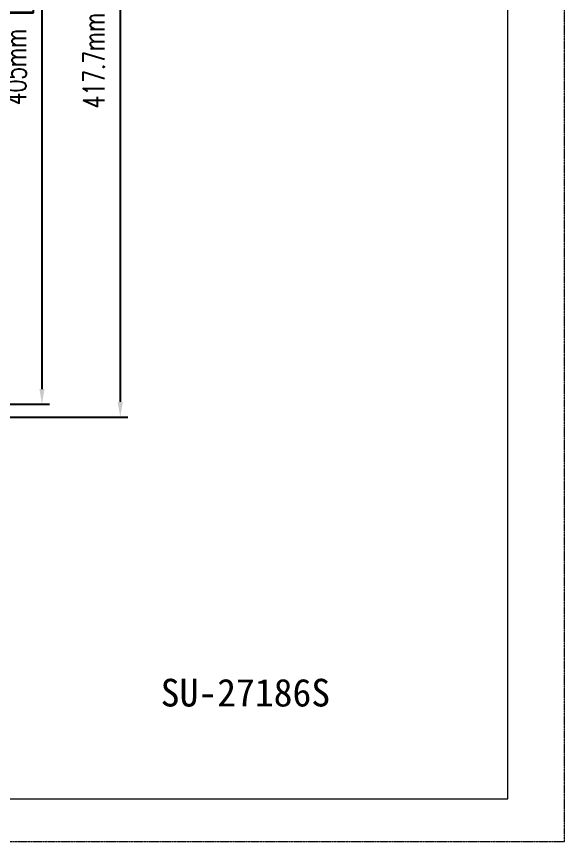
# Model space of a CAD drawing. Header units: millimetres. Extents: x 222 to 1427, y 261 to 1107.
# Drawn here: x 1156.2 to 1427.1, y 261.3 to 668.8 of the extents above; entities that cross this region are included whole.
import ezdxf

# ---------------------------------------------------------------- set-up
doc = ezdxf.new("R2010")
doc.units = ezdxf.units.MM
doc.linetypes.add('PHANTOM2', pattern=[1.25, 0.625, -0.125, 0.125, -0.125, 0.125, -0.125])
doc.layers.add('文字', color=3, linetype='Continuous', lineweight=30)
doc.layers.add('裝訂區域', color=6, linetype='PHANTOM2', lineweight=13, plot=False)
doc.styles.add('DIM', font='txt.shx', dxfattribs={"width": 0.7, "bigfont": 'chineset.shx'})
doc.styles.get("Standard").update_dxf_attribs({"font": 'arial.ttf'})
doc.dimstyles.new('mm+in', dxfattribs={"dimscale": 3, "dimtxt": 3.5, "dimasz": 2.5, "dimexe": 1.25, "dimexo": 0.625, "dimgap": 2, "dimtad": 1, "dimtoh": 1, "dimdsep": 46, "dimtxsty": 'DIM', "dimcen": 0, "dimclrd": 1, "dimclre": 1, "dimclrt": 3, "dimadec": 0, "dimazin": 0, "dimtfac": 1, "dimtofl": 0, "dimtmove": 0, "dimatfit": 3, "dimfxl": 1, "dimlwd": -1, "dimarcsym": 0})

# ---------------------------------------------------------------- blocks, each defined once
blk = doc.blocks.new('*D21')
at = {"color": 1, "lineweight": -2}
for p, q in [((774.03, 882.27), (1172.57, 882.27)), ((774.03, 477.27), (1172.57, 477.27))]:
    blk.add_line(p, q, dxfattribs=at)
at = {"color": 1}
blk.add_line((1168.82, 874.77), (1168.82, 484.77), dxfattribs=at)
for points in [[(1170.07, 874.77), (1167.57, 874.77), (1168.82, 882.27)], [(1167.57, 484.77), (1170.07, 484.77), (1168.82, 477.27)]]:
    blk.add_solid(points, dxfattribs=at)
at = {"layer": 'Defpoints', "color": 0}
for p in [(772.15, 882.27), (772.15, 477.27), (1168.82, 477.27)]:
    blk.add_point(p, dxfattribs=at)
at = {"color": 3, "lineweight": 0, "insert": (1157.57, 679.77), "char_height": 10.5, "attachment_point": 5, "rotation": 90, "style": 'DIM'}
blk.add_mtext('405mm [15 15/16"]', dxfattribs=at)
blk = doc.blocks.new('*D22')
at = {"color": 1, "lineweight": -2}
for p, q in [((774.03, 888.62), (1211.26, 888.62)), ((774.03, 470.92), (1211.26, 470.92))]:
    blk.add_line(p, q, dxfattribs=at)
at = {"color": 1}
blk.add_line((1207.51, 881.12), (1207.51, 478.42), dxfattribs=at)
for points in [[(1208.76, 881.12), (1206.26, 881.12), (1207.51, 888.62)], [(1206.26, 478.42), (1208.76, 478.42), (1207.51, 470.92)]]:
    blk.add_solid(points, dxfattribs=at)
at = {"layer": 'Defpoints', "color": 0}
for p in [(772.15, 888.62), (772.15, 470.92), (1207.51, 470.92)]:
    blk.add_point(p, dxfattribs=at)
at = {"color": 3, "lineweight": 0, "insert": (1196.26, 679.77), "char_height": 10.5, "attachment_point": 5, "rotation": 90, "style": 'DIM'}
blk.add_mtext('417.7mm [16 7/16"]', dxfattribs=at)

msp = doc.modelspace()

# ---------------------------------------------------------------- linework, layer by layer
at = {"lineweight": 0}
msp.add_lwpolyline([(1399.028, 1085.939), (249.985, 1085.939), (249.985, 282.438), (1399.028, 282.438)], close=True, dxfattribs=at)
at = {"layer": '裝訂區域', "lineweight": 0}
msp.add_lwpolyline([(221.928, 261.295), (1427.085, 261.295), (1427.085, 1107.02), (221.928, 1107.02)], close=True, dxfattribs=at)

# ---------------------------------------------------------------- texts
at = {"layer": '文字', "lineweight": 0, "insert": (1269.379, 341.669), "char_height": 13.68045, "width": 273.51761, "attachment_point": 2}
msp.add_mtext('{\\fNSimSun|b0|i0|c134|p49;SU-27186S\\fEbrima|b0|i0|c134|p2;}', dxfattribs=at)

# ---------------------------------------------------------------- dimensions: what is measured, and where the dimension line sits
at = {"lineweight": 0}
for base, p1, p2, picture, middle in [((1207.51, 470.92), (772.151, 888.62), (772.151, 470.92), '*D22', (1196.26, 679.77)), ((1168.821, 477.27), (772.151, 882.27), (772.151, 477.27), '*D21', (1157.571, 679.77))]:
    dim = msp.add_linear_dim(base=base, p1=p1, p2=p2, angle=90, dimstyle='mm+in', override={"dimpost": 'mm'}, dxfattribs=at)
    dim.commit()
    dim.dimension.update_dxf_attribs({"geometry": picture, "text_midpoint": middle})

doc.saveas('drawing.dxf')
